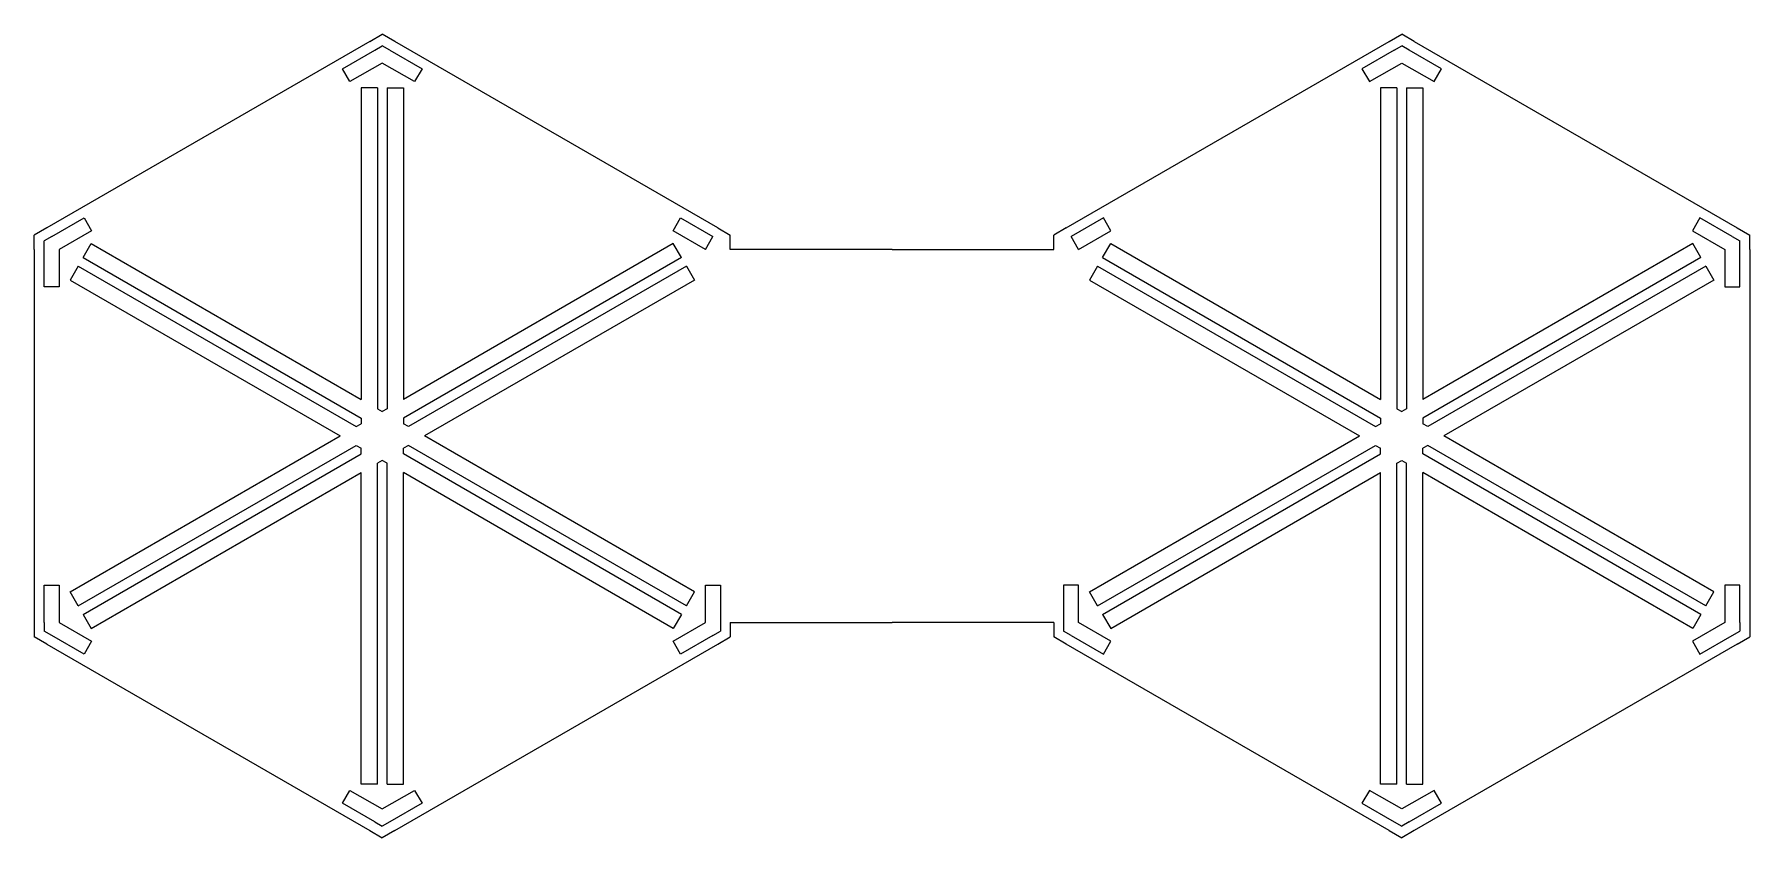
# Model space of a CAD drawing. Header units: millimetres. Extents: x -172 to 172, y -118 to 43.
import ezdxf

# ---------------------------------------------------------------- set-up
doc = ezdxf.new("R2010")
doc.units = ezdxf.units.MM
doc.header["$MEASUREMENT"] = 0
doc.layers.add('gf2 v1_Sketch1', color=7, linetype='Continuous')

msp = doc.modelspace()

# ---------------------------------------------------------------- linework, layer by layer
at = {"layer": 'gf2 v1_Sketch1'}
for p, q in [((-104.95, 41.83), (-169.9, 4.33)), ((-104.95, 41.83), (-102.45, 43.27)), ((-99.95, 41.83), (-102.45, 43.27)), ((-35, 4.33), (-99.95, 41.83)), ((35, 4.33), (99.95, 41.83)), ((99.95, 41.83), (102.45, 43.27)), ((104.95, 41.83), (102.45, 43.27)), ((104.95, 41.83), (169.9, 4.33)), ((-110.45, 36.35), (-103.95, 40.1)), ((-103.95, 40.1), (-102.45, 40.96)), ((-100.95, 40.1), (-102.45, 40.96)), ((-100.95, 40.1), (-94.46, 36.35)), ((100.95, 40.1), (94.46, 36.35)), ((100.95, 40.1), (102.45, 40.96)), ((103.95, 40.1), (102.45, 40.96)), ((110.45, 36.35), (103.95, 40.1)), ((-108.95, 33.75), (-110.45, 36.35)), ((-102.45, 37.5), (-108.95, 33.75)), ((-95.96, 33.75), (-102.45, 37.5)), ((-94.46, 36.35), (-95.96, 33.75)), ((94.46, 36.35), (95.96, 33.75)), ((95.96, 33.75), (102.45, 37.5)), ((102.45, 37.5), (108.95, 33.75)), ((108.95, 33.75), (110.45, 36.35)), ((-103.45, 32.5), (-106.7, 32.5)), ((-106.7, 32.5), (-106.7, -30.14)), ((-103.45, 32.5), (-103.45, -32.02)), ((-101.45, 32.5), (-101.45, -32.02)), ((-101.45, 32.5), (-98.2, 32.5)), ((-98.2, 32.5), (-98.2, -30.14)), ((101.45, 32.5), (98.2, 32.5)), ((98.2, 32.5), (98.2, -30.14)), ((101.45, 32.5), (101.45, -32.02)), ((103.45, 32.5), (106.7, 32.5)), ((103.45, 32.5), (103.45, -32.02)), ((106.7, 32.5), (106.7, -30.14)), ((-169.9, 4.33), (-172.4, 2.89)), ((-168.9, 2.6), (-162.41, 6.35)), ((-160.91, 3.75), (-167.4, 0)), ((-162.41, 6.35), (-160.91, 3.75)), ((-44, 3.75), (-42.5, 6.35)), ((-37.5, 0), (-44, 3.75)), ((-42.5, 6.35), (-36, 2.6)), ((-35, 4.33), (-32.5, 2.89)), ((35, 4.33), (32.5, 2.89)), ((42.5, 6.35), (36, 2.6)), ((37.5, 0), (44, 3.75)), ((44, 3.75), (42.5, 6.35)), ((162.41, 6.35), (160.91, 3.75)), ((160.91, 3.75), (167.4, 0)), ((168.9, 2.6), (162.41, 6.35)), ((169.9, 4.33), (172.4, 2.89)), ((-172.4, 0), (-172.4, 2.89)), ((-168.9, 2.6), (-170.4, 1.73)), ((-170.4, 0), (-170.4, 1.73)), ((-162.57, -1.63), (-160.95, 1.18)), ((-160.95, 1.18), (-106.7, -30.14)), ((-43.96, 1.18), (-98.2, -30.14)), ((-42.33, -1.63), (-43.96, 1.18)), ((-37.5, 0), (-36, 2.6)), ((-32.5, 0), (-32.5, 2.89)), ((0, 0), (-32.5, 0)), ((0, 0), (32.5, 0)), ((32.5, 0), (32.5, 2.89)), ((37.5, 0), (36, 2.6)), ((42.33, -1.63), (43.96, 1.18)), ((43.96, 1.18), (98.2, -30.14)), ((160.95, 1.18), (106.7, -30.14)), ((162.57, -1.63), (160.95, 1.18)), ((168.9, 2.6), (170.4, 1.73)), ((170.4, 0), (170.4, 1.73)), ((172.4, 0), (172.4, 2.89)), ((-172.4, 0), (-172.4, -75)), ((-170.4, -7.5), (-170.4, 0)), ((-167.4, 0), (-167.4, -7.5)), ((-163.57, -3.37), (-165.2, -6.18)), ((-163.57, -3.37), (-107.7, -35.62)), ((-162.57, -1.63), (-106.7, -33.89)), ((-42.33, -1.63), (-98.2, -33.89)), ((-41.33, -3.37), (-97.2, -35.62)), ((-41.33, -3.37), (-39.71, -6.18)), ((41.33, -3.37), (39.71, -6.18)), ((41.33, -3.37), (97.2, -35.62)), ((42.33, -1.63), (98.2, -33.89)), ((162.57, -1.63), (106.7, -33.89)), ((163.57, -3.37), (107.7, -35.62)), ((163.57, -3.37), (165.2, -6.18)), ((167.4, 0), (167.4, -7.5)), ((170.4, -7.5), (170.4, 0)), ((172.4, 0), (172.4, -75)), ((-165.2, -6.18), (-110.95, -37.5)), ((-39.71, -6.18), (-93.95, -37.5)), ((39.71, -6.18), (93.95, -37.5)), ((165.2, -6.18), (110.95, -37.5)), ((-167.4, -7.5), (-170.4, -7.5)), ((167.4, -7.5), (170.4, -7.5)), ((-106.7, -33.89), (-106.7, -35.05)), ((-103.45, -32.02), (-102.45, -32.59)), ((-101.45, -32.02), (-102.45, -32.59)), ((-98.2, -33.89), (-98.2, -35.05)), ((98.2, -33.89), (98.2, -35.05)), ((101.45, -32.02), (102.45, -32.59)), ((103.45, -32.02), (102.45, -32.59)), ((106.7, -33.89), (106.7, -35.05)), ((-165.2, -68.82), (-110.95, -37.5)), ((-107.7, -35.62), (-106.7, -35.05)), ((-97.2, -35.62), (-98.2, -35.05)), ((-39.71, -68.82), (-93.95, -37.5)), ((39.71, -68.82), (93.95, -37.5)), ((97.2, -35.62), (98.2, -35.05)), ((107.7, -35.62), (106.7, -35.05)), ((165.2, -68.82), (110.95, -37.5)), ((-163.57, -71.63), (-107.7, -39.38)), ((-162.57, -73.37), (-106.7, -41.11)), ((-107.7, -39.38), (-106.7, -39.95)), ((-106.7, -41.11), (-106.7, -39.95)), ((-97.2, -39.38), (-98.2, -39.95)), ((-98.2, -41.11), (-98.2, -39.95)), ((-42.33, -73.37), (-98.2, -41.11)), ((-41.33, -71.63), (-97.2, -39.38)), ((41.33, -71.63), (97.2, -39.38)), ((42.33, -73.37), (98.2, -41.11)), ((97.2, -39.38), (98.2, -39.95)), ((98.2, -41.11), (98.2, -39.95)), ((107.7, -39.38), (106.7, -39.95)), ((106.7, -41.11), (106.7, -39.95)), ((162.57, -73.37), (106.7, -41.11)), ((163.57, -71.63), (107.7, -39.38)), ((-102.45, -42.41), (-103.45, -42.98)), ((-103.45, -107.5), (-103.45, -42.98)), ((-101.45, -42.98), (-102.45, -42.41)), ((-101.45, -107.5), (-101.45, -42.98)), ((101.45, -42.98), (102.45, -42.41)), ((101.45, -107.5), (101.45, -42.98)), ((102.45, -42.41), (103.45, -42.98)), ((103.45, -107.5), (103.45, -42.98)), ((-160.95, -76.18), (-106.7, -44.86)), ((-106.7, -107.5), (-106.7, -44.86)), ((-98.2, -107.5), (-98.2, -44.86)), ((-43.96, -76.18), (-98.2, -44.86)), ((43.96, -76.18), (98.2, -44.86)), ((98.2, -107.5), (98.2, -44.86)), ((106.7, -107.5), (106.7, -44.86)), ((160.95, -76.18), (106.7, -44.86)), ((-170.4, -67.5), (-167.4, -67.5)), ((-170.4, -75), (-170.4, -67.5)), ((-167.4, -67.5), (-167.4, -75)), ((-163.57, -71.63), (-165.2, -68.82)), ((-41.33, -71.63), (-39.71, -68.82)), ((-37.5, -67.5), (-34.5, -67.5)), ((-37.5, -75), (-37.5, -67.5)), ((-34.5, -67.5), (-34.5, -75)), ((37.5, -67.5), (34.5, -67.5)), ((34.5, -67.5), (34.5, -75)), ((37.5, -75), (37.5, -67.5)), ((41.33, -71.63), (39.71, -68.82)), ((163.57, -71.63), (165.2, -68.82)), ((167.4, -67.5), (167.4, -75)), ((170.4, -67.5), (167.4, -67.5)), ((170.4, -75), (170.4, -67.5)), ((-172.4, -75), (-172.4, -77.89)), ((-170.4, -75), (-170.4, -76.73)), ((-167.4, -75), (-160.91, -78.75)), ((-162.57, -73.37), (-160.95, -76.18)), ((-44, -78.75), (-37.5, -75)), ((-42.33, -73.37), (-43.96, -76.18)), ((-34.5, -75), (-34.5, -76.73)), ((-32.5, -75), (0, -75)), ((-32.5, -75), (-32.5, -77.89)), ((32.5, -75), (0, -75)), ((32.5, -75), (32.5, -77.89)), ((34.5, -75), (34.5, -76.73)), ((44, -78.75), (37.5, -75)), ((42.33, -73.37), (43.96, -76.18)), ((167.4, -75), (160.91, -78.75)), ((162.57, -73.37), (160.95, -76.18)), ((170.4, -75), (170.4, -76.73)), ((172.4, -75), (172.4, -77.89)), ((-169.9, -79.33), (-172.4, -77.89)), ((-168.9, -77.6), (-170.4, -76.73)), ((-162.41, -81.35), (-168.9, -77.6)), ((-160.91, -78.75), (-162.41, -81.35)), ((-42.5, -81.35), (-44, -78.75)), ((-36, -77.6), (-42.5, -81.35)), ((-36, -77.6), (-34.5, -76.73)), ((-35, -79.33), (-32.5, -77.89)), ((35, -79.33), (32.5, -77.89)), ((36, -77.6), (34.5, -76.73)), ((36, -77.6), (42.5, -81.35)), ((42.5, -81.35), (44, -78.75)), ((160.91, -78.75), (162.41, -81.35)), ((162.41, -81.35), (168.9, -77.6)), ((168.9, -77.6), (170.4, -76.73)), ((169.9, -79.33), (172.4, -77.89)), ((-169.9, -79.33), (-104.95, -116.83)), ((-99.95, -116.83), (-35, -79.33)), ((99.95, -116.83), (35, -79.33)), ((169.9, -79.33), (104.95, -116.83)), ((-110.45, -111.35), (-108.95, -108.75)), ((-108.95, -108.75), (-102.45, -112.5)), ((-103.45, -107.5), (-106.7, -107.5)), ((-102.45, -112.5), (-95.96, -108.75)), ((-101.45, -107.5), (-98.2, -107.5)), ((-95.96, -108.75), (-94.46, -111.35)), ((95.96, -108.75), (94.46, -111.35)), ((102.45, -112.5), (95.96, -108.75)), ((101.45, -107.5), (98.2, -107.5)), ((108.95, -108.75), (102.45, -112.5)), ((103.45, -107.5), (106.7, -107.5)), ((110.45, -111.35), (108.95, -108.75)), ((-103.95, -115.1), (-110.45, -111.35)), ((-94.46, -111.35), (-100.95, -115.1)), ((94.46, -111.35), (100.95, -115.1)), ((103.95, -115.1), (110.45, -111.35)), ((-104.95, -116.83), (-102.45, -118.27)), ((-103.95, -115.1), (-102.45, -115.96)), ((-100.95, -115.1), (-102.45, -115.96)), ((-99.95, -116.83), (-102.45, -118.27)), ((99.95, -116.83), (102.45, -118.27)), ((100.95, -115.1), (102.45, -115.96)), ((103.95, -115.1), (102.45, -115.96)), ((104.95, -116.83), (102.45, -118.27))]:
    msp.add_line(p, q, dxfattribs=at)

doc.saveas('drawing.dxf')
